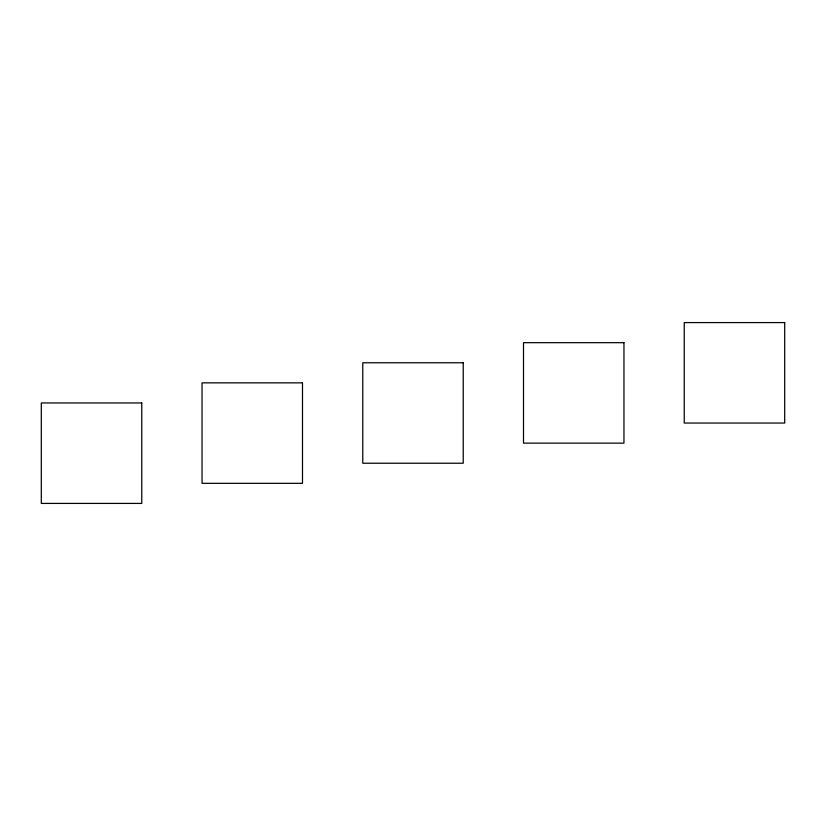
<?xml version="1.0" encoding="UTF-8"?>
<svg xmlns="http://www.w3.org/2000/svg" width="826" height="826" viewBox="0 0 826 826"><rect width="100%" height="100%" fill="white"/><g stroke="black" fill="none" stroke-linecap="round" stroke-linejoin="round"><path stroke-width="1.24" d="M784.7 322.584L684.238 322.584L684.238 423.046L784.7 423.046L784.7 322.584M623.96 342.676L523.508 342.676L523.508 443.139L623.96 443.139L623.96 342.676M463.231 362.769L362.769 362.769L362.769 463.231L463.231 463.231L463.231 362.769M302.492 382.861L202.04 382.861L202.04 483.324L302.492 483.324L302.492 382.861M141.762 402.954L41.3 402.954L41.3 503.416L141.762 503.416L141.762 402.954"/></g></svg>
